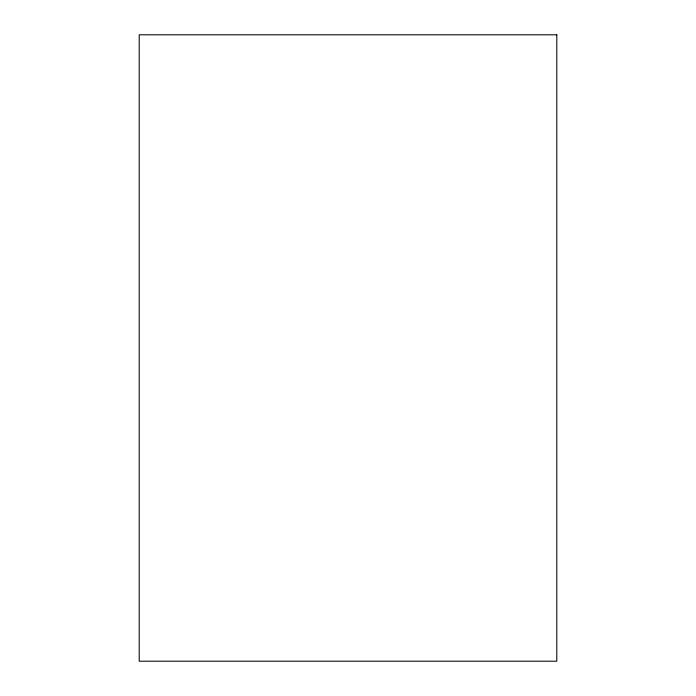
<?xml version="1.0" encoding="UTF-8"?>
<svg xmlns="http://www.w3.org/2000/svg" width="696" height="696" viewBox="0 0 696 696"><rect width="100%" height="100%" fill="white"/><g stroke="black" fill="none" stroke-linecap="round" stroke-linejoin="round"><path stroke-width="1.04" d="M556.8 34.8L139.2 34.8L139.2 661.2L556.8 661.2L556.8 34.8"/></g></svg>
